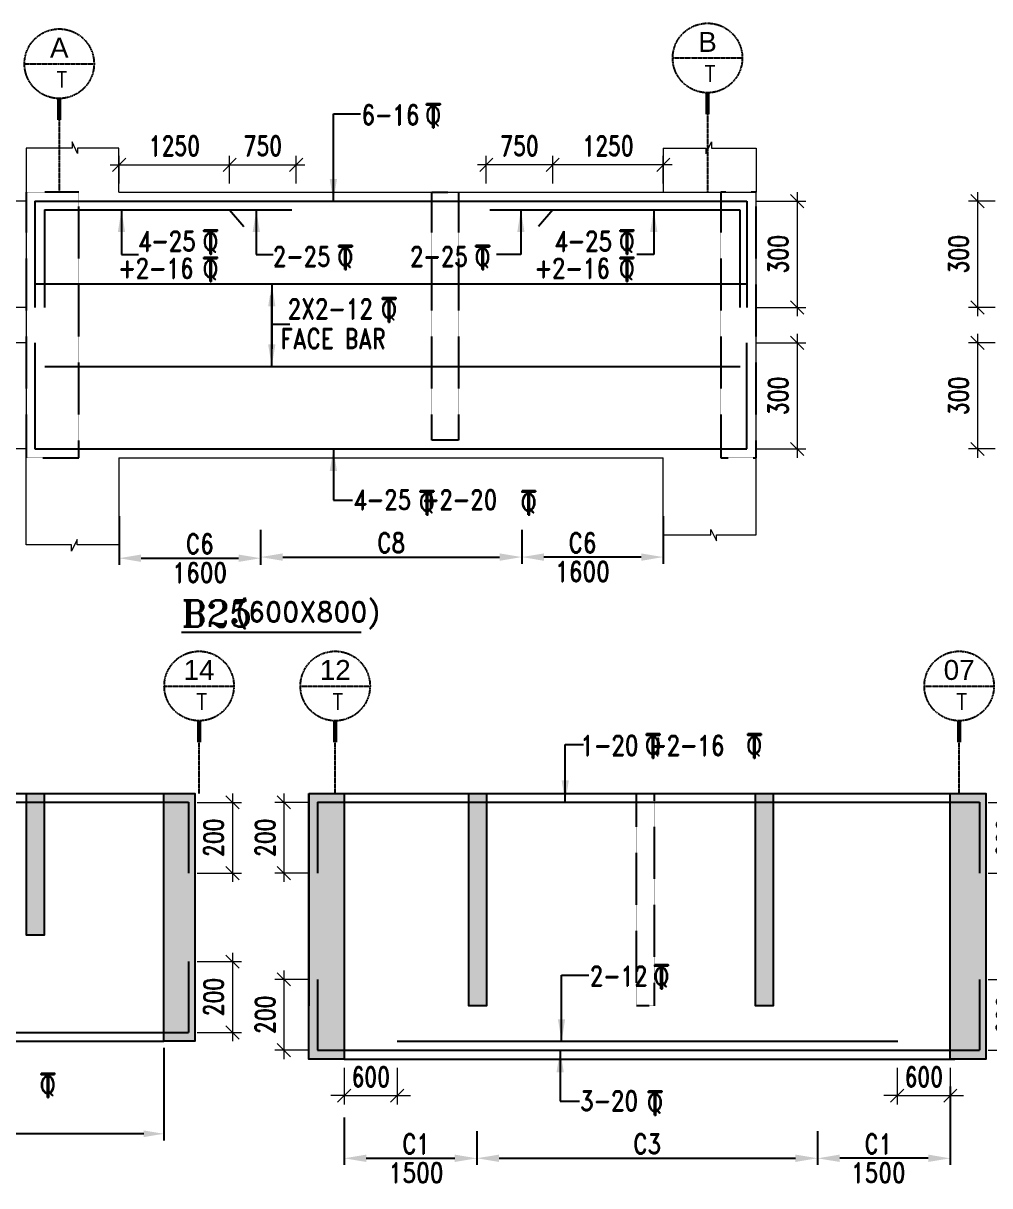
# Model space of a CAD drawing. Header units: millimetres. Extents: x 2061841 to 105821645, y -77612 to 48520811.
# Drawn here: x 2765114 to 2776035, y 15171 to 28305 of the extents above; entities that cross this region are included whole.
import ezdxf
from ezdxf.enums import TextEntityAlignment as Align

# ---------------------------------------------------------------- set-up
doc = ezdxf.new("R2010")
doc.units = ezdxf.units.MM
doc.header["$LTSCALE"] = 10
doc.header["$MEASUREMENT"] = 0
for name, pattern in [('$0$HIDDEN', [0.375, 0.25, -0.125]), ('BASEMENT COLUMN SETTING OUT-PART 2_R4$0$CENTER', [2, 1.25, -0.25, 0.25, -0.25]), ('CENTER', [2, 1.25, -0.25, 0.25, -0.25])]:
    doc.linetypes.add(name, pattern=pattern)
for name, color, linetype in [('A-Grid-Tower', 8, 'CENTER'), ('BASEMENT COLUMN SETTING OUT-PART 2_R4$0$A-GRID-MAIN', 2, 'BASEMENT COLUMN SETTING OUT-PART 2_R4$0$CENTER'), ('BEAM', 4, 'Continuous'), ('BEAM HATCH', 252, 'Continuous'), ('BEAM STIRRUPS', 3, 'Continuous'), ('LEADER', 3, 'Continuous'), ('REIN', 1, 'Continuous'), ('SHEET', 7, 'Continuous'), ('VIN_BEAM', 4, 'Continuous')]:
    doc.layers.add(name, color=color, linetype=linetype)
doc.layers.add('TEXT', color=2, linetype='Continuous', lineweight=25)
doc.layers.add('VIN_SLAB DIMENSION', color=3, linetype='Continuous', lineweight=13)
doc.styles.add('200', font='romand.shx', dxfattribs={"width": 0.8, "height": 225})
doc.styles.add('BASEMENT COLUMN SETTING OUT-PART 2_R4$0$MAS-TXTL', font='arial.ttf', dxfattribs={"height": 200})
doc.styles.add('BASEMENT COLUMN SETTING OUT-PART 2_R4$0$MAS-TXTS', font='romans.shx', dxfattribs={"width": 0.8, "height": 180})
doc.styles.add('PK', font='romand.shx', dxfattribs={"width": 0.7, "height": 225})
doc.styles.add('PRP 100', font='romand.shx', dxfattribs={"width": 0.75})
doc.styles.add('RD', font='romand.shx', dxfattribs={"width": 0.9, "height": 225})
doc.styles.add('ROMAND', font='romand', dxfattribs={"height": 200})
doc.styles.add('RT', font='romant.shx', dxfattribs={"height": 250})
doc.dimstyles.new('dim', dxfattribs={"dimtxt": 225, "dimasz": 150, "dimexe": 100, "dimexo": 100, "dimgap": 100, "dimtad": 1, "dimdec": 0, "dimlfac": -1, "dimrnd": 5, "dimdsep": 46, "dimtxsty": 'PRP 100', "dimblk": 'OBLIQUE', "dimcen": 1.5, "dimdle": 100, "dimclrd": 3, "dimclre": 3, "dimclrt": 2, "dimadec": 0, "dimazin": 0, "dimtfac": 1, "dimtdec": 0, "dimtix": 1, "dimtmove": 0, "dimatfit": 3, "dimldrblk": 'OBLIQUE', "dimfxl": 200, "dimlwd": -1, "dimlwe": -1, "dimarcsym": 0})
doc.dimstyles.new('GR', dxfattribs={"dimtxt": 225, "dimasz": 100, "dimexe": 50, "dimexo": 50, "dimgap": 40, "dimtad": 1, "dimdec": 0, "dimzin": 0, "dimdsep": 46, "dimtxsty": 'RD', "dimblk1": 'OBLIQUE', "dimblk2": 'OBLIQUE', "dimsah": 1, "dimcen": 0, "dimdle": 100, "dimclrd": 3, "dimclre": 3, "dimclrt": 2, "dimadec": 0, "dimazin": 0, "dimtfac": 1, "dimtdec": 0, "dimtix": 1, "dimtmove": 0, "dimatfit": 3, "dimfxl": 1, "dimtolj": 1, "dimtzin": 0, "dimarcsym": 0})
doc.dimstyles.new('GR2', dxfattribs={"dimtxt": 225, "dimasz": 100, "dimexe": 75, "dimexo": 75, "dimgap": 50, "dimtad": 1, "dimdec": 0, "dimdsep": 46, "dimtxsty": '200', "dimblk1": 'OBLIQUE', "dimblk2": 'OBLIQUE', "dimsah": 1, "dimcen": 50, "dimdle": 75, "dimclrd": 3, "dimclre": 3, "dimclrt": 2, "dimadec": 0, "dimazin": 0, "dimtfac": 1, "dimtdec": 0, "dimtix": 1, "dimtmove": 0, "dimatfit": 3, "dimldrblk": 'OBLIQUE', "dimfxl": 1, "dimtolj": 1, "dimtzin": 0, "dimarcsym": 0})

# ---------------------------------------------------------------- blocks, each defined once
blk = doc.blocks.new('_Oblique')
at = {"color": 0, "linetype": 'ByBlock', "lineweight": -2}
blk.add_line((-0.5, -0.5), (0.5, 0.5), dxfattribs=at)
blk = doc.blocks.new('*D1944')
at = {"layer": 'Defpoints', "color": 0, "transparency": 16777216}
for p in [(2767446, 26707), (2766196, 26395, 0), (2767446, 26395, 0)]:
    blk.add_point(p, dxfattribs=at)
at = {"layer": 'VIN_SLAB DIMENSION', "color": 3, "transparency": 16777216}
for p, q in [((2766196, 26495), (2766196, 26807)), ((2767446, 26495), (2767446, 26807)), ((2766096, 26707), (2767546, 26707))]:
    blk.add_line(p, q, dxfattribs=at)
at = {"layer": 'VIN_SLAB DIMENSION', "color": 3, "transparency": 16777216, "xscale": 150, "yscale": 150, "zscale": 150, "rotation": 180}
blk.add_blockref('_Oblique', (2766196, 26707), dxfattribs=at)
at = {"layer": 'VIN_SLAB DIMENSION', "color": 3, "transparency": 16777216, "xscale": 150, "yscale": 150, "zscale": 150}
blk.add_blockref('_Oblique', (2767446, 26707), dxfattribs=at)
at = {"layer": 'VIN_SLAB DIMENSION', "color": 2, "transparency": 16777216, "insert": (2766821, 26920), "char_height": 225, "attachment_point": 5, "style": 'PRP 100'}
blk.add_mtext('1250', dxfattribs=at)
blk = doc.blocks.new('OBLIQUE')
blk = doc.blocks.new('A$C33BE299A')
at = {"layer": 'SHEET', "color": 4, "style": 'ROMAND'}
for s, height, p in [('T', 170, (-16.2, 0)), ('Q', 125, (-14.4, 26.9))]:
    blk.add_text(s, height=height, dxfattribs=at).set_placement(p)
blk = doc.blocks.new('*D1953')
at = {"layer": 'BEAM STIRRUPS', "color": 3, "lineweight": -2, "ltscale": 0.25, "transparency": 16777216}
for p, q in [((2766701, 16728), (2766701, 15683)), ((2761001, 16555), (2761001, 15683)), ((2766476, 15758), (2761226, 15758))]:
    blk.add_line(p, q, dxfattribs=at)
at = {"layer": 'BEAM STIRRUPS', "color": 3, "linetype": 'Continuous', "ltscale": 0.25, "transparency": 16777216}
for points in [[(2761226, 15796), (2761226, 15721), (2761001, 15758)], [(2766476, 15796), (2766476, 15721), (2766701, 15758)]]:
    blk.add_solid(points, dxfattribs=at)
at = {"layer": 'Defpoints', "color": 0, "linetype": 'Continuous', "ltscale": 0.25, "transparency": 16777216}
for p in [(2766701, 16803, 46), (2761001, 16630, 2), (2761001, 15758)]:
    blk.add_point(p, dxfattribs=at)
at = {"layer": 'BEAM STIRRUPS', "color": 2, "linetype": 'Continuous', "ltscale": 0.25, "transparency": 16777216, "insert": (2763851, 15921), "char_height": 225, "attachment_point": 5, "rotation": 360, "style": '200'}
blk.add_mtext('\\A1;B4', dxfattribs=at)
blk = doc.blocks.new('*D1861')
at = {"layer": 'Defpoints', "color": 0, "transparency": 16777216}
for p in [(2768740, 16603, 0), (2769340, 16603, 0), (2769340, 16189)]:
    blk.add_point(p, dxfattribs=at)
at = {"layer": 'VIN_SLAB DIMENSION', "color": 3, "transparency": 16777216}
for p, q in [((2768740, 16503), (2768740, 16089)), ((2769340, 16503), (2769340, 16089)), ((2768740, 16189), (2768590, 16189)), ((2768740, 16189), (2769340, 16189)), ((2769340, 16189), (2769490, 16189))]:
    blk.add_line(p, q, dxfattribs=at)
at = {"layer": 'VIN_SLAB DIMENSION', "color": 3, "transparency": 16777216, "xscale": 150, "yscale": 150, "zscale": 150}
blk.add_blockref('_Oblique', (2768740, 16189), dxfattribs=at)
at = {"layer": 'VIN_SLAB DIMENSION', "color": 3, "transparency": 16777216, "xscale": 150, "yscale": 150, "zscale": 150, "rotation": 180}
blk.add_blockref('_Oblique', (2769340, 16189), dxfattribs=at)
at = {"layer": 'VIN_SLAB DIMENSION', "color": 2, "transparency": 16777216, "insert": (2769040, 16401), "char_height": 225, "attachment_point": 5, "style": 'PRP 100'}
blk.add_mtext('600', dxfattribs=at)
blk = doc.blocks.new('*D1862')
at = {"layer": 'Defpoints', "color": 0, "transparency": 16777216}
for p in [(2774989, 16603, 0), (2775589, 16603, 0), (2775589, 16189)]:
    blk.add_point(p, dxfattribs=at)
at = {"layer": 'VIN_SLAB DIMENSION', "color": 3, "transparency": 16777216}
for p, q in [((2774989, 16503), (2774989, 16089)), ((2775589, 16503), (2775589, 16089)), ((2774989, 16189), (2774839, 16189)), ((2774989, 16189), (2775589, 16189)), ((2775589, 16189), (2775739, 16189))]:
    blk.add_line(p, q, dxfattribs=at)
at = {"layer": 'VIN_SLAB DIMENSION', "color": 3, "transparency": 16777216, "xscale": 150, "yscale": 150, "zscale": 150}
blk.add_blockref('_Oblique', (2774989, 16189), dxfattribs=at)
at = {"layer": 'VIN_SLAB DIMENSION', "color": 3, "transparency": 16777216, "xscale": 150, "yscale": 150, "zscale": 150, "rotation": 180}
blk.add_blockref('_Oblique', (2775589, 16189), dxfattribs=at)
at = {"layer": 'VIN_SLAB DIMENSION', "color": 2, "transparency": 16777216, "insert": (2775289, 16401), "char_height": 225, "attachment_point": 5, "style": 'PRP 100'}
blk.add_mtext('600', dxfattribs=at)
blk = doc.blocks.new('*D1900')
at = {"layer": 'Defpoints', "color": 0, "transparency": 16777216}
for p in [(2768196, 26707), (2767446, 26395), (2768196, 26395)]:
    blk.add_point(p, dxfattribs=at)
at = {"layer": 'VIN_SLAB DIMENSION', "color": 3, "transparency": 16777216}
for p, q in [((2767446, 26495), (2767446, 26807)), ((2768196, 26495), (2768196, 26807)), ((2767346, 26707), (2768296, 26707))]:
    blk.add_line(p, q, dxfattribs=at)
at = {"layer": 'VIN_SLAB DIMENSION', "color": 3, "transparency": 16777216, "xscale": 150, "yscale": 150, "zscale": 150, "rotation": 180}
blk.add_blockref('_Oblique', (2767446, 26707), dxfattribs=at)
at = {"layer": 'VIN_SLAB DIMENSION', "color": 3, "transparency": 16777216, "xscale": 150, "yscale": 150, "zscale": 150}
blk.add_blockref('_Oblique', (2768196, 26707), dxfattribs=at)
at = {"layer": 'VIN_SLAB DIMENSION', "color": 2, "transparency": 16777216, "insert": (2767821, 26920), "char_height": 225, "attachment_point": 5, "style": 'PRP 100'}
blk.add_mtext('750', dxfattribs=at)
blk = doc.blocks.new('*D1901')
at = {"layer": 'Defpoints', "color": 0, "transparency": 16777216}
for p in [(2771096, 26707), (2771096, 26395, 0), (2772346, 26395, 0)]:
    blk.add_point(p, dxfattribs=at)
at = {"layer": 'VIN_SLAB DIMENSION', "color": 3, "transparency": 16777216}
for p, q in [((2771096, 26495), (2771096, 26807)), ((2772346, 26495), (2772346, 26807)), ((2772446, 26707), (2770996, 26707))]:
    blk.add_line(p, q, dxfattribs=at)
at = {"layer": 'VIN_SLAB DIMENSION', "color": 3, "transparency": 16777216, "xscale": 150, "yscale": 150, "zscale": 150, "rotation": 180}
blk.add_blockref('_Oblique', (2771096, 26707), dxfattribs=at)
at = {"layer": 'VIN_SLAB DIMENSION', "color": 3, "transparency": 16777216, "xscale": 150, "yscale": 150, "zscale": 150}
blk.add_blockref('_Oblique', (2772346, 26707), dxfattribs=at)
at = {"layer": 'VIN_SLAB DIMENSION', "color": 2, "transparency": 16777216, "insert": (2771721, 26920), "char_height": 225, "attachment_point": 5, "style": 'PRP 100'}
blk.add_mtext('1250', dxfattribs=at)
blk = doc.blocks.new('*D1902')
at = {"layer": 'Defpoints', "color": 0, "transparency": 16777216}
for p in [(2770346, 26707), (2770346, 26395), (2771096, 26395)]:
    blk.add_point(p, dxfattribs=at)
at = {"layer": 'VIN_SLAB DIMENSION', "color": 3, "transparency": 16777216}
for p, q in [((2770346, 26495), (2770346, 26807)), ((2771096, 26495), (2771096, 26807)), ((2771196, 26707), (2770246, 26707))]:
    blk.add_line(p, q, dxfattribs=at)
at = {"layer": 'VIN_SLAB DIMENSION', "color": 3, "transparency": 16777216, "xscale": 150, "yscale": 150, "zscale": 150, "rotation": 180}
blk.add_blockref('_Oblique', (2770346, 26707), dxfattribs=at)
at = {"layer": 'VIN_SLAB DIMENSION', "color": 3, "transparency": 16777216, "xscale": 150, "yscale": 150, "zscale": 150}
blk.add_blockref('_Oblique', (2771096, 26707), dxfattribs=at)
at = {"layer": 'VIN_SLAB DIMENSION', "color": 2, "transparency": 16777216, "insert": (2770721, 26920), "char_height": 225, "attachment_point": 5, "style": 'PRP 100'}
blk.add_mtext('750', dxfattribs=at)
blk = doc.blocks.new('*D1903')
at = {"layer": 'BEAM', "color": 3, "lineweight": -2, "transparency": 16777216}
for p, q in [((2766196, 22735), (2766196, 22186)), ((2767796, 22580), (2767796, 22186)), ((2766446, 22261), (2767546, 22261))]:
    blk.add_line(p, q, dxfattribs=at)
at = {"layer": 'BEAM', "color": 3, "transparency": 16777216}
for points in [[(2766446, 22303), (2766446, 22219), (2766196, 22261)], [(2767546, 22303), (2767546, 22219), (2767796, 22261)]]:
    blk.add_solid(points, dxfattribs=at)
at = {"layer": 'Defpoints', "color": 0, "transparency": 16777216}
for p in [(2766196, 22810, 0), (2767796, 22655, 0), (2767796, 22261)]:
    blk.add_point(p, dxfattribs=at)
at = {"layer": 'BEAM', "color": 2, "transparency": 16777216, "char_height": 225, "attachment_point": 5, "style": '200'}
for s, insert in [('\\A1;C6', (2767108, 22423)), ('\\A1;1600', (2767108, 22098))]:
    blk.add_mtext(s, dxfattribs=dict(at, insert=insert))
blk = doc.blocks.new('*D1904')
at = {"layer": 'BEAM', "color": 3, "lineweight": -2, "transparency": 16777216}
for p, q in [((2772346, 22735), (2772346, 22199)), ((2770746, 22580), (2770746, 22199)), ((2772096, 22274), (2770996, 22274))]:
    blk.add_line(p, q, dxfattribs=at)
at = {"layer": 'BEAM', "color": 3, "transparency": 16777216}
for points in [[(2770996, 22315), (2770996, 22232), (2770746, 22274)], [(2772096, 22315), (2772096, 22232), (2772346, 22274)]]:
    blk.add_solid(points, dxfattribs=at)
at = {"layer": 'Defpoints', "color": 0, "transparency": 16777216}
for p in [(2772346, 22810, 0), (2770746, 22655, 0), (2770746, 22274)]:
    blk.add_point(p, dxfattribs=at)
at = {"layer": 'BEAM', "color": 2, "transparency": 16777216, "char_height": 225, "attachment_point": 5, "style": '200'}
for s, insert in [('\\A1;C6', (2771433, 22436)), ('\\A1;1600', (2771433, 22111))]:
    blk.add_mtext(s, dxfattribs=dict(at, insert=insert))
blk = doc.blocks.new('*D1905')
at = {"layer": 'BEAM', "color": 3, "lineweight": -2, "transparency": 16777216}
for p, q in [((2767796, 22505), (2767796, 22199)), ((2770746, 22580), (2770746, 22199)), ((2768046, 22274), (2770496, 22274))]:
    blk.add_line(p, q, dxfattribs=at)
at = {"layer": 'BEAM', "color": 3, "transparency": 16777216}
for points in [[(2768046, 22316), (2768046, 22232), (2767796, 22274)], [(2770496, 22316), (2770496, 22232), (2770746, 22274)]]:
    blk.add_solid(points, dxfattribs=at)
at = {"layer": 'Defpoints', "color": 0, "transparency": 16777216}
for p in [(2770746, 22655, 14), (2767796, 22580), (2770746, 22274)]:
    blk.add_point(p, dxfattribs=at)
at = {"layer": 'BEAM', "color": 2, "transparency": 16777216, "insert": (2769271, 22436), "char_height": 225, "attachment_point": 5, "style": '200'}
blk.add_mtext('\\A1;C8', dxfattribs=at)
blk = doc.blocks.new('*D1792')
at = {"layer": 'BEAM', "color": 3, "lineweight": -2, "transparency": 16777216}
for p, q in [((2768740, 15943), (2768740, 15406)), ((2770240, 15788), (2770240, 15406)), ((2768990, 15481), (2769990, 15481))]:
    blk.add_line(p, q, dxfattribs=at)
at = {"layer": 'BEAM', "color": 3, "transparency": 16777216}
for points in [[(2768990, 15523), (2768990, 15440), (2768740, 15481)], [(2769990, 15523), (2769990, 15440), (2770240, 15481)]]:
    blk.add_solid(points, dxfattribs=at)
at = {"layer": 'Defpoints', "color": 0, "transparency": 16777216}
for p in [(2768740, 16018, 0), (2770240, 15863, 0), (2770240, 15481)]:
    blk.add_point(p, dxfattribs=at)
at = {"layer": 'BEAM', "color": 2, "transparency": 16777216, "char_height": 225, "attachment_point": 5, "style": '200'}
for s, insert in [('\\A1;C1', (2769553, 15644)), ('\\A1;1500', (2769553, 15319))]:
    blk.add_mtext(s, dxfattribs=dict(at, insert=insert))
blk = doc.blocks.new('*D1793')
at = {"layer": 'BEAM', "color": 3, "lineweight": -2, "transparency": 16777216}
for p, q in [((2775589, 16292), (2775589, 15406)), ((2774089, 15788), (2774089, 15406)), ((2775339, 15481), (2774339, 15481))]:
    blk.add_line(p, q, dxfattribs=at)
at = {"layer": 'BEAM', "color": 3, "transparency": 16777216}
for points in [[(2774339, 15523), (2774339, 15440), (2774089, 15481)], [(2775339, 15523), (2775339, 15440), (2775589, 15481)]]:
    blk.add_solid(points, dxfattribs=at)
at = {"layer": 'Defpoints', "color": 0, "transparency": 16777216}
for p in [(2775589, 16367, 0), (2774089, 15863, 0), (2774089, 15481)]:
    blk.add_point(p, dxfattribs=at)
at = {"layer": 'BEAM', "color": 2, "transparency": 16777216, "char_height": 225, "attachment_point": 5, "style": '200'}
for s, insert in [('\\A1;C1', (2774776, 15644)), ('\\A1;1500', (2774776, 15319))]:
    blk.add_mtext(s, dxfattribs=dict(at, insert=insert))
blk = doc.blocks.new('*D1794')
at = {"layer": 'BEAM', "color": 3, "lineweight": -2, "transparency": 16777216}
for p, q in [((2774089, 15788), (2774089, 15407)), ((2770240, 15713), (2770240, 15407)), ((2770490, 15482), (2773839, 15482))]:
    blk.add_line(p, q, dxfattribs=at)
at = {"layer": 'BEAM', "color": 3, "transparency": 16777216}
for points in [[(2770490, 15523), (2770490, 15440), (2770240, 15482)], [(2773839, 15523), (2773839, 15440), (2774089, 15482)]]:
    blk.add_solid(points, dxfattribs=at)
at = {"layer": 'Defpoints', "color": 0, "transparency": 16777216}
for p in [(2770240, 15788), (2774089, 15863, 14), (2774089, 15482)]:
    blk.add_point(p, dxfattribs=at)
at = {"layer": 'BEAM', "color": 2, "transparency": 16777216, "insert": (2772164, 15644), "char_height": 225, "attachment_point": 5, "style": '200'}
blk.add_mtext('\\A1;C3', dxfattribs=at)
blk = doc.blocks.new('BASEMENT COLUMN SETTING OUT-PART 2_R4$0$GRID TARGET1')
blk.add_wipeout([(393, -655), (392, -641), (392, -628), (390, -614), (389, -600), (387, -587), (384, -573), (381, -560), (377, -547), (373, -534), (369, -521), (364, -508), (359, -495), (353, -483), (347, -471), (340, -459), (333, -447), (325, -435), (318, -424), (309, -413), (301, -403), (292, -392), (282, -382), (273, -373), (263, -363), (252, -354), (242, -346), (231, -337), (220, -330), (208, -322), (196, -315), (184, -308), (172, -302), (160, -296), (147, -291), (134, -286), (121, -282), (108, -278), (95, -274), (82, -271), (68, -268), (55, -266), (41, -265), (27, -263), (14, -263), (0, -262), (-14, -263), (-27, -263), (-41, -265), (-55, -266), (-68, -268), (-82, -271), (-95, -274), (-108, -278), (-121, -282), (-134, -286), (-147, -291), (-160, -296), (-172, -302), (-184, -308), (-196, -315), (-208, -322), (-220, -330), (-231, -337), (-242, -346), (-252, -354), (-263, -363), (-273, -373), (-282, -382), (-292, -392), (-301, -403), (-309, -413), (-318, -424), (-325, -435), (-333, -447), (-340, -459), (-347, -471), (-353, -483), (-359, -495), (-364, -508), (-369, -521), (-373, -534), (-377, -547), (-381, -560), (-384, -573), (-387, -587), (-389, -600), (-390, -614), (-392, -628), (-392, -641), (-393, -655), (-392, -669), (-392, -682), (-390, -696), (-389, -710), (-387, -723), (-384, -737), (-381, -750), (-377, -763), (-373, -776), (-369, -789), (-364, -802), (-359, -815), (-353, -827), (-347, -839), (-340, -851), (-333, -863), (-325, -875), (-318, -886), (-309, -897), (-301, -907), (-292, -918), (-282, -928), (-273, -937), (-263, -947), (-252, -956), (-242, -964), (-231, -973), (-220, -981), (-208, -988), (-196, -995), (-184, -1002), (-172, -1008), (-160, -1014), (-147, -1019), (-134, -1024), (-121, -1028), (-108, -1032), (-95, -1036), (-82, -1039), (-68, -1042), (-55, -1044), (-41, -1046), (-27, -1047), (-14, -1047), (0, -1048), (14, -1047), (27, -1047), (41, -1046), (55, -1044), (68, -1042), (82, -1039), (95, -1036), (108, -1032), (121, -1028), (134, -1024), (147, -1019), (160, -1014), (172, -1008), (184, -1002), (196, -995), (208, -988), (220, -981), (231, -973), (242, -964), (252, -956), (263, -947), (273, -937), (282, -928), (292, -918), (301, -907), (309, -897), (318, -886), (325, -875), (333, -863), (340, -851), (347, -839), (353, -827), (359, -815), (364, -802), (369, -789), (373, -776), (377, -763), (381, -750), (384, -737), (387, -723), (389, -710), (390, -696), (392, -682), (392, -669)])
blk.add_line((-393, -655), (393, -655))
at = {"const_width": 48.8}
blk.add_lwpolyline([(0, -1048), (0, -1292)], dxfattribs=at)
blk.add_circle((0, -655), 393)
for tag, height, style, p in [('AS', 225, 'BASEMENT COLUMN SETTING OUT-PART 2_R4$0$MAS-TXTL', (0, -586)), ('REF', 180, 'BASEMENT COLUMN SETTING OUT-PART 2_R4$0$MAS-TXTS', (29, -925))]:
    blk.add_attdef(tag, text='', height=height, dxfattribs=dict(style=style)).set_placement(p, align=Align.CENTER)
blk = doc.blocks.new('*D1196')
at = {"layer": 'Defpoints', "color": 0, "transparency": 16777216}
for p in [(2765245, 26295), (2764943, 25095), (2765245, 25095)]:
    blk.add_point(p, dxfattribs=at)
at = {"layer": 'VIN_SLAB DIMENSION', "color": 3, "transparency": 16777216}
for p, q in [((2765145, 26295), (2764843, 26295)), ((2764943, 26395), (2764943, 24995)), ((2765145, 25095), (2764843, 25095))]:
    blk.add_line(p, q, dxfattribs=at)
at = {"layer": 'VIN_SLAB DIMENSION', "color": 3, "transparency": 16777216, "xscale": 150, "yscale": 150, "zscale": 150}
for p, rotation in [((2764943, 26295), 90), ((2764943, 25095), 270)]:
    blk.add_blockref('_Oblique', p, dxfattribs=dict(at, rotation=rotation))
at = {"layer": 'VIN_SLAB DIMENSION', "color": 2, "transparency": 16777216, "insert": (2764731, 25695), "char_height": 225, "attachment_point": 5, "rotation": 90, "style": 'PRP 100'}
blk.add_mtext('300', dxfattribs=at)
blk = doc.blocks.new('*D1197')
at = {"layer": 'Defpoints', "color": 0, "transparency": 16777216}
for p in [(2765245, 24695), (2764943, 23495), (2765245, 23495)]:
    blk.add_point(p, dxfattribs=at)
at = {"layer": 'VIN_SLAB DIMENSION', "color": 3, "transparency": 16777216}
for p, q in [((2765145, 24695), (2764843, 24695)), ((2764943, 24795), (2764943, 23395)), ((2765145, 23495), (2764843, 23495))]:
    blk.add_line(p, q, dxfattribs=at)
at = {"layer": 'VIN_SLAB DIMENSION', "color": 3, "transparency": 16777216, "xscale": 150, "yscale": 150, "zscale": 150}
for p, rotation in [((2764943, 24695), 90), ((2764943, 23495), 270)]:
    blk.add_blockref('_Oblique', p, dxfattribs=dict(at, rotation=rotation))
at = {"layer": 'VIN_SLAB DIMENSION', "color": 2, "transparency": 16777216, "insert": (2764731, 24095), "char_height": 225, "attachment_point": 5, "rotation": 90, "style": 'PRP 100'}
blk.add_mtext('300', dxfattribs=at)
blk = doc.blocks.new('*D1198')
at = {"layer": 'Defpoints', "color": 0, "transparency": 16777216}
for p in [(2773291, 26295), (2773291, 25095), (2773857, 25095)]:
    blk.add_point(p, dxfattribs=at)
at = {"layer": 'VIN_SLAB DIMENSION', "color": 3, "transparency": 16777216}
for p, q in [((2773391, 26295), (2773957, 26295)), ((2773857, 26395), (2773857, 24995)), ((2773391, 25095), (2773957, 25095))]:
    blk.add_line(p, q, dxfattribs=at)
at = {"layer": 'VIN_SLAB DIMENSION', "color": 3, "transparency": 16777216, "xscale": 150, "yscale": 150, "zscale": 150}
for p, rotation in [((2773857, 26295), 90), ((2773857, 25095), 270)]:
    blk.add_blockref('_Oblique', p, dxfattribs=dict(at, rotation=rotation))
at = {"layer": 'VIN_SLAB DIMENSION', "color": 2, "transparency": 16777216, "insert": (2773644, 25695), "char_height": 225, "attachment_point": 5, "rotation": 90, "style": 'PRP 100'}
blk.add_mtext('300', dxfattribs=at)
blk = doc.blocks.new('*D1199')
at = {"layer": 'Defpoints', "color": 0, "transparency": 16777216}
for p in [(2773291, 24695), (2773291, 23495), (2773857, 23495)]:
    blk.add_point(p, dxfattribs=at)
at = {"layer": 'VIN_SLAB DIMENSION', "color": 3, "transparency": 16777216}
for p, q in [((2773391, 24695), (2773957, 24695)), ((2773857, 24795), (2773857, 23395)), ((2773391, 23495), (2773957, 23495))]:
    blk.add_line(p, q, dxfattribs=at)
at = {"layer": 'VIN_SLAB DIMENSION', "color": 3, "transparency": 16777216, "xscale": 150, "yscale": 150, "zscale": 150}
for p, rotation in [((2773857, 24695), 90), ((2773857, 23495), 270)]:
    blk.add_blockref('_Oblique', p, dxfattribs=dict(at, rotation=rotation))
at = {"layer": 'VIN_SLAB DIMENSION', "color": 2, "transparency": 16777216, "insert": (2773644, 24095), "char_height": 225, "attachment_point": 5, "rotation": 90, "style": 'PRP 100'}
blk.add_mtext('300', dxfattribs=at)
blk = doc.blocks.new('*D1200')
at = {"layer": 'Defpoints', "color": 0, "transparency": 16777216}
for p in [(2776197, 26295), (2775896, 25095), (2776197, 25095)]:
    blk.add_point(p, dxfattribs=at)
at = {"layer": 'VIN_SLAB DIMENSION', "color": 3, "transparency": 16777216}
for p, q in [((2776097, 26295), (2775796, 26295)), ((2775896, 26395), (2775896, 24995)), ((2776097, 25095), (2775796, 25095))]:
    blk.add_line(p, q, dxfattribs=at)
at = {"layer": 'VIN_SLAB DIMENSION', "color": 3, "transparency": 16777216, "xscale": 150, "yscale": 150, "zscale": 150}
for p, rotation in [((2775896, 26295), 90), ((2775896, 25095), 270)]:
    blk.add_blockref('_Oblique', p, dxfattribs=dict(at, rotation=rotation))
at = {"layer": 'VIN_SLAB DIMENSION', "color": 2, "transparency": 16777216, "insert": (2775683, 25695), "char_height": 225, "attachment_point": 5, "rotation": 90, "style": 'PRP 100'}
blk.add_mtext('300', dxfattribs=at)
blk = doc.blocks.new('*D1256')
at = {"layer": 'Defpoints', "color": 0, "transparency": 16777216}
for p in [(2776197, 24695), (2775896, 23495), (2776197, 23495)]:
    blk.add_point(p, dxfattribs=at)
at = {"layer": 'VIN_SLAB DIMENSION', "color": 3, "transparency": 16777216}
for p, q in [((2776097, 24695), (2775796, 24695)), ((2775896, 24795), (2775896, 23395)), ((2776097, 23495), (2775796, 23495))]:
    blk.add_line(p, q, dxfattribs=at)
at = {"layer": 'VIN_SLAB DIMENSION', "color": 3, "transparency": 16777216, "xscale": 150, "yscale": 150, "zscale": 150}
for p, rotation in [((2775896, 24695), 90), ((2775896, 23495), 270)]:
    blk.add_blockref('_Oblique', p, dxfattribs=dict(at, rotation=rotation))
at = {"layer": 'VIN_SLAB DIMENSION', "color": 2, "transparency": 16777216, "insert": (2775683, 24095), "char_height": 225, "attachment_point": 5, "rotation": 90, "style": 'PRP 100'}
blk.add_mtext('300', dxfattribs=at)
blk = doc.blocks.new('*D1273')
at = {"layer": 'Defpoints', "color": 0, "transparency": 16777216}
for p in [(2766980, 19503, 52), (2766980, 18703, 51), (2767478, 18703)]:
    blk.add_point(p, dxfattribs=at)
at = {"layer": 'VIN_SLAB DIMENSION', "color": 3, "transparency": 16777216}
for p, q in [((2767478, 19603), (2767478, 18603)), ((2767080, 19503), (2767578, 19503)), ((2767080, 18703), (2767578, 18703))]:
    blk.add_line(p, q, dxfattribs=at)
at = {"layer": 'VIN_SLAB DIMENSION', "color": 3, "transparency": 16777216, "xscale": 150, "yscale": 150, "zscale": 150}
for p, rotation in [((2767478, 19503), 90), ((2767478, 18703), 270)]:
    blk.add_blockref('_Oblique', p, dxfattribs=dict(at, rotation=rotation))
at = {"layer": 'VIN_SLAB DIMENSION', "color": 2, "transparency": 16777216, "insert": (2767265, 19103), "char_height": 225, "attachment_point": 5, "rotation": 90, "style": 'PRP 100'}
blk.add_mtext('200', dxfattribs=at)
blk = doc.blocks.new('*D1274')
at = {"layer": 'Defpoints', "color": 0, "transparency": 16777216}
for p in [(2766980, 17703, 52), (2766980, 16903, 51), (2767478, 16903)]:
    blk.add_point(p, dxfattribs=at)
at = {"layer": 'VIN_SLAB DIMENSION', "color": 3, "transparency": 16777216}
for p, q in [((2767478, 17803), (2767478, 16803)), ((2767080, 17703), (2767578, 17703)), ((2767080, 16903), (2767578, 16903))]:
    blk.add_line(p, q, dxfattribs=at)
at = {"layer": 'VIN_SLAB DIMENSION', "color": 3, "transparency": 16777216, "xscale": 150, "yscale": 150, "zscale": 150}
for p, rotation in [((2767478, 17703), 90), ((2767478, 16903), 270)]:
    blk.add_blockref('_Oblique', p, dxfattribs=dict(at, rotation=rotation))
at = {"layer": 'VIN_SLAB DIMENSION', "color": 2, "transparency": 16777216, "insert": (2767265, 17303), "char_height": 225, "attachment_point": 5, "rotation": 90, "style": 'PRP 100'}
blk.add_mtext('200', dxfattribs=at)
blk = doc.blocks.new('*D1275')
at = {"layer": 'Defpoints', "color": 0, "transparency": 16777216}
for p in [(2768440, 19503, 52), (2768058, 18703), (2768440, 18703, 51)]:
    blk.add_point(p, dxfattribs=at)
at = {"layer": 'VIN_SLAB DIMENSION', "color": 3, "transparency": 16777216}
for p, q in [((2768058, 19603), (2768058, 18603)), ((2768340, 19503), (2767958, 19503)), ((2768340, 18703), (2767958, 18703))]:
    blk.add_line(p, q, dxfattribs=at)
at = {"layer": 'VIN_SLAB DIMENSION', "color": 3, "transparency": 16777216, "xscale": 150, "yscale": 150, "zscale": 150}
for p, rotation in [((2768058, 19503), 90), ((2768058, 18703), 270)]:
    blk.add_blockref('_Oblique', p, dxfattribs=dict(at, rotation=rotation))
at = {"layer": 'VIN_SLAB DIMENSION', "color": 2, "transparency": 16777216, "insert": (2767846, 19103), "char_height": 225, "attachment_point": 5, "rotation": 90, "style": 'PRP 100'}
blk.add_mtext('200', dxfattribs=at)
blk = doc.blocks.new('*D1276')
at = {"layer": 'Defpoints', "color": 0, "transparency": 16777216}
for p in [(2768440, 17503, 52), (2768058, 16703), (2768440, 16703, 51)]:
    blk.add_point(p, dxfattribs=at)
at = {"layer": 'VIN_SLAB DIMENSION', "color": 3, "transparency": 16777216}
for p, q in [((2768058, 17603), (2768058, 16603)), ((2768340, 17503), (2767958, 17503)), ((2768340, 16703), (2767958, 16703))]:
    blk.add_line(p, q, dxfattribs=at)
at = {"layer": 'VIN_SLAB DIMENSION', "color": 3, "transparency": 16777216, "xscale": 150, "yscale": 150, "zscale": 150}
for p, rotation in [((2768058, 17503), 90), ((2768058, 16703), 270)]:
    blk.add_blockref('_Oblique', p, dxfattribs=dict(at, rotation=rotation))
at = {"layer": 'VIN_SLAB DIMENSION', "color": 2, "transparency": 16777216, "insert": (2767846, 17103), "char_height": 225, "attachment_point": 5, "rotation": 90, "style": 'PRP 100'}
blk.add_mtext('200', dxfattribs=at)
blk = doc.blocks.new('*D1277')
at = {"layer": 'Defpoints', "color": 0, "transparency": 16777216}
for p in [(2775918, 19503, 52), (2775918, 18703, 51), (2776436, 18703)]:
    blk.add_point(p, dxfattribs=at)
at = {"layer": 'VIN_SLAB DIMENSION', "color": 3, "transparency": 16777216}
for p, q in [((2776436, 19603), (2776436, 18603)), ((2776018, 19503), (2776536, 19503)), ((2776018, 18703), (2776536, 18703))]:
    blk.add_line(p, q, dxfattribs=at)
at = {"layer": 'VIN_SLAB DIMENSION', "color": 3, "transparency": 16777216, "xscale": 150, "yscale": 150, "zscale": 150}
for p, rotation in [((2776436, 19503), 90), ((2776436, 18703), 270)]:
    blk.add_blockref('_Oblique', p, dxfattribs=dict(at, rotation=rotation))
at = {"layer": 'VIN_SLAB DIMENSION', "color": 2, "transparency": 16777216, "insert": (2776223, 19103), "char_height": 225, "attachment_point": 5, "rotation": 90, "style": 'PRP 100'}
blk.add_mtext('200', dxfattribs=at)
blk = doc.blocks.new('*D1278')
at = {"layer": 'Defpoints', "color": 0, "transparency": 16777216}
for p in [(2775918, 17503, 52), (2775918, 16703, 51), (2776436, 16703)]:
    blk.add_point(p, dxfattribs=at)
at = {"layer": 'VIN_SLAB DIMENSION', "color": 3, "transparency": 16777216}
for p, q in [((2776436, 17603), (2776436, 16603)), ((2776018, 17503), (2776536, 17503)), ((2776018, 16703), (2776536, 16703))]:
    blk.add_line(p, q, dxfattribs=at)
at = {"layer": 'VIN_SLAB DIMENSION', "color": 3, "transparency": 16777216, "xscale": 150, "yscale": 150, "zscale": 150}
for p, rotation in [((2776436, 17503), 90), ((2776436, 16703), 270)]:
    blk.add_blockref('_Oblique', p, dxfattribs=dict(at, rotation=rotation))
at = {"layer": 'VIN_SLAB DIMENSION', "color": 2, "transparency": 16777216, "insert": (2776223, 17103), "char_height": 225, "attachment_point": 5, "rotation": 90, "style": 'PRP 100'}
blk.add_mtext('200', dxfattribs=at)

msp = doc.modelspace()

# ---------------------------------------------------------------- hatches: boundary and pattern name
at = {"layer": 'BEAM HATCH'}
for points in [[(2765150.9, 19603.1), (2765350.9, 19603.1), (2765350.9, 18003.1), (2765150.9, 18003.1)], [(2766700.8, 19603.1), (2767050.8, 19603.1), (2767050.8, 16803.1), (2766700.8, 16803.1)], [(2768340, 19603.1), (2768740, 19603.1), (2768740, 16603.1), (2768340, 16603.1)], [(2770148.8, 19603.1), (2770348.8, 19603.1), (2770348.8, 17203.1), (2770148.8, 17203.1)], [(2773388.8, 19603.1), (2773588.8, 19603.1), (2773588.8, 17203.1), (2773388.8, 17203.1)], [(2775588.8, 19603.1), (2775988.8, 19603.1), (2775988.8, 16603.1), (2775588.8, 16603.1)]]:
    msp.add_hatch(color=252, dxfattribs=at).paths.add_polyline_path(points)

# ---------------------------------------------------------------- linework, layer by layer
at = {"layer": 'A-Grid-Tower', "color": 6}
for p, q in [((2765520.6, 27211.3, 0), (2765520.6, 26395.4, 0)), ((2772845.6, 27275.8, 0), (2772845.6, 26395.4, 0)), ((2767100.8, 19603.1, 103.1), (2767100.8, 20180.4, 103.1)), ((2768638.8, 19603.1, 103.1), (2768638.8, 20180.4, 103.1)), ((2775688.8, 19603.1, 103.1), (2775688.8, 20180.4, 103.1))]:
    msp.add_line(p, q, dxfattribs=at)
at = {"layer": 'BEAM', "lineweight": 13}
for p, q in [((2765665.1, 26966, -51.6), (2765665.1, 26895.4, -51.6)), ((2765728.2, 26834.4, -51.6), (2765665.1, 26966, -51.6)), ((2772826.8, 26834.4, -51.6), (2772889.9, 26966, -51.6)), ((2772889.9, 26966, -51.6), (2772889.9, 26895.4, -51.6)), ((2765145.6, 26895.4, -51.6), (2765145.6, 26395.4, -51.6)), ((2765665.1, 26895.4, -51.6), (2765145.6, 26895.4, 0)), ((2765728.2, 26895.4, -51.6), (2765728.2, 26834.4, -51.6)), ((2766195.6, 26895.4, 0), (2765728.2, 26895.4, -51.6)), ((2766195.6, 26395.4, 0), (2766195.6, 26895.4, 0)), ((2772345.6, 26895.4, 0), (2772345.6, 26395.4, 0)), ((2772345.6, 26895.4, 0), (2772826.8, 26895.4, -51.6)), ((2772826.8, 26895.4, -51.6), (2772826.8, 26834.4, -51.6)), ((2772889.9, 26895.4, -51.6), (2773395.6, 26895.4, 51.6)), ((2773395.6, 26895.4, 0), (2773395.6, 26395.4, 0)), ((2765145.6, 26395.4, 0), (2765145.6, 23395.4, 0)), ((2766195.6, 26395.4, 0), (2773395.6, 26395.4, 0)), ((2773395.6, 22526.4, 0), (2773395.6, 26395.4, 0)), ((2765145.6, 22412.5, -51.6), (2765145.6, 23395.4, -51.6)), ((2766195.6, 23395.4, 0), (2772345.6, 23395.4, 0)), ((2766195.6, 23395.4, 0), (2766195.6, 22412.5, 0)), ((2772345.6, 22526.4, 0), (2772345.6, 23395.4, 0)), ((2765722.7, 22473.4, -51.6), (2765659.6, 22341.8, -51.6)), ((2765722.7, 22412.5, -51.6), (2765722.7, 22473.4, -51.6)), ((2772345.6, 22526.4, 0), (2772884.2, 22526.4, -51.6)), ((2772884.2, 22526.4, -51.6), (2772884.2, 22587.3, -51.6)), ((2772884.2, 22587.3, -51.6), (2772947.3, 22455.7, -51.6)), ((2772947.3, 22526.4, -51.6), (2773395.6, 22526.4, 51.6)), ((2772947.3, 22455.7, -51.6), (2772947.3, 22526.4, -51.6)), ((2765659.6, 22412.5, -51.6), (2765145.6, 22412.5, 0)), ((2765659.6, 22341.8, -51.6), (2765659.6, 22412.5, -51.6)), ((2766195.6, 22412.5, 0), (2765722.7, 22412.5, -51.6))]:
    msp.add_line(p, q, dxfattribs=at)
at = {"layer": 'BEAM'}
for p, q in [((2760400.9, 19603.1, 103.1), (2767050.8, 19603.1, 103.1)), ((2767050.8, 19603.1, 103.1), (2767050.8, 17203.1, 103.1)), ((2768340, 19603.1, 103.1), (2768340, 17203.1, 103.1)), ((2768340, 19603.1, 103.1), (2775988.8, 19603.1, 103.1)), ((2775988.8, 19603.1, 103.1), (2775988.8, 17203.1, 103.1)), ((2767050.8, 19503.1, 103.1), (2767050.8, 17303.1, 103.1)), ((2775988.8, 19503.1, 103.1), (2775988.8, 17303.1, 103.1)), ((2761000.9, 16803.1, 103.1), (2766700.8, 16803.1, 103.1)), ((2768740, 16603.1, 103.1), (2775638.8, 16603.1, 103.1))]:
    msp.add_line(p, q, dxfattribs=at)
at = {"layer": 'BEAM', "elevation": 103.1}
for points in [[(2765150.9, 19603.1), (2765350.9, 19603.1), (2765350.9, 18003.1), (2765150.9, 18003.1)], [(2766700.8, 19603.1), (2767050.8, 19603.1), (2767050.8, 16803.1), (2766700.8, 16803.1)], [(2768340, 19603.1), (2768740, 19603.1), (2768740, 16603.1), (2768340, 16603.1)], [(2770148.8, 19603.1), (2770348.8, 19603.1), (2770348.8, 17203.1), (2770148.8, 17203.1)], [(2773388.8, 19603.1), (2773588.8, 19603.1), (2773588.8, 17203.1), (2773388.8, 17203.1)], [(2775588.8, 19603.1), (2775988.8, 19603.1), (2775988.8, 16603.1), (2775588.8, 16603.1)]]:
    msp.add_lwpolyline(points, close=True, dxfattribs=at)
at = {"layer": 'LEADER', "color": 3}
msp.add_line((2767922, 24903.9, 0), (2768125.3, 24903.9, 0), dxfattribs=at)
at = {"layer": 'REIN'}
for p, q in [((2765244.8, 26295.4, 0), (2769035.4, 26295.4, 0)), ((2765244.8, 26295.4, 0), (2765244.8, 25095.4)), ((2769035.4, 26295.4, 0), (2773291.1, 26295.4, 0)), ((2773291.1, 26295.4, 0), (2773291.1, 25095.4, 0)), ((2765352.2, 26195.4, 0), (2768149.1, 26195.4, 0)), ((2765352.2, 26195.4, 0), (2765352.2, 25093, 0)), ((2767444.8, 26195.4, 0), (2767605.3, 26009.4, 0)), ((2770384.6, 26195.4, 0), (2773209.5, 26195.4, 0)), ((2771096.5, 26195.4, 0), (2770935.9, 26009.4, 0)), ((2773209.5, 26195.4, 0), (2773209.5, 25094.5, 0)), ((2765244.8, 25362.1, 0), (2773291.1, 25362.1, 0)), ((2765244.8, 24695.4, 0), (2765244.8, 23495.4, 0)), ((2773291.1, 23495.4, 0), (2773291.1, 24695.4, 0)), ((2765357, 24428.7, 0), (2773213.8, 24428.7, 0)), ((2765244.8, 23495.4, 0), (2773291.1, 23495.4, 0)), ((2760500.9, 19503.1, 103.1), (2766980.1, 19503.1, 103.1)), ((2766980.1, 19503.1, 103.1), (2766980.1, 18703.1, 103.1)), ((2768440, 19503.1, 103.1), (2775918.1, 19503.1, 103.1)), ((2768440, 19503.1, 103.1), (2768440, 18703.1, 103.1)), ((2775918.1, 19503.1, 103.1), (2775918.1, 18703.1, 103.1)), ((2766980.1, 17703.1, 103.1), (2766980.1, 16903.1, 103.1)), ((2768440, 17503.1, 103.1), (2768440, 16703.1, 103.1)), ((2775918.1, 17503.1, 103.1), (2775918.1, 16703.1, 103.1)), ((2760500.9, 16903.1, 103.1), (2766980.1, 16903.1, 103.1)), ((2768440, 16703.1, 103.1), (2775918.1, 16703.1, 103.1)), ((2769340.5, 16803.1, 103.1), (2774995.3, 16803.1, 103.1))]:
    msp.add_line(p, q, dxfattribs=at)
at = {"layer": 'VIN_BEAM', "linetype": '$0$HIDDEN'}
for points, elevation in [([(2765740.7, 26395.4), (2765145.6, 26395.4), (2765145.6, 23395.4), (2765740.7, 23395.4)], 0), ([(2769730.6, 26395.4), (2770030.6, 26395.4), (2770030.6, 23595.4), (2769730.6, 23595.4)], 0), ([(2773395.6, 26395.4), (2772995.7, 26395.4), (2772995.7, 23395.4), (2773395.6, 23395.4)], 0), ([(2772044.3, 19603.1), (2772244.3, 19603.1), (2772244.3, 17203.1), (2772044.3, 17203.1)], 103.1)]:
    msp.add_lwpolyline(points, close=True, dxfattribs=dict(at, elevation=elevation))

# ---------------------------------------------------------------- block references
at = {"layer": 'TEXT', "color": 1, "xscale": 1.600000001490116, "yscale": 1.600000001490116, "zscale": 1.600000001490116}
for p in [(2769673.8, 27123.9, 243658.3), (2767157.6, 25695.9, 243658.3), (2771861.7, 25695.9, 243658.3), (2768681.1, 25521.3, 243658.3), (2770231.8, 25521.3, 243658.3), (2767157.6, 25387.7, 243658.3), (2771861.7, 25387.7, 243658.3), (2769174.8, 24929.1, 243658.3), (2769602.7, 22750.3, 243658.3), (2770752.8, 22750.3, 243658.3), (2772252.5, 17394.9, 243761.4)]:
    msp.add_blockref('A$C33BE299A', p, dxfattribs=at)
at = {"layer": 'TEXT', "color": 2, "xscale": 1.600000001490116, "yscale": 1.600000001490116, "zscale": 1.600000001490116}
for p in [(2772157.6, 20003.2, 243761.1), (2773301.8, 20003.2, 243761.1), (2765319, 16168.5, 243761.1), (2772180.1, 15968.5, 243761.1)]:
    msp.add_blockref('A$C33BE299A', p, dxfattribs=at)

# ---------------------------------------------------------------- texts
at = {"layer": 'TEXT', "color": 2, "style": 'PK', "width": 0.8}
for s, p in [('6-16', (2768935, 27157.3, -0.2)), ('4-25', (2766408.4, 25731.9, 0)), ('4-25', (2771112.5, 25731.9, 0)), ('2-25', (2767931.9, 25557.2, 0)), ('2-25', (2769482.6, 25557.2, 0)), ('+2-16', (2766190.1, 25423.6, 0)), ('+2-16', (2770894.2, 25423.6, 0)), ('2X2-12', (2768100.6, 24965.7, 0)), ('FACE BAR', (2768020.5, 24629.6, 0)), ('1-20 +2-16', (2771410, 20033.4, 102.9)), ('2-12', (2771513.6, 17428.3, 103))]:
    msp.add_text(s, height=225, dxfattribs=at).set_placement(p)
for s, p in [('4-25 +2-20', (2768842.6, 22809.8, 0)), ('3-20', (2771405.6, 16017.5, 103.1))]:
    msp.add_text(s, height=225, rotation=0, dxfattribs=at).set_placement(p)
at = {"layer": 'TEXT', "color": 2, "style": 'RD'}
msp.add_text('(600X800)', height=225, dxfattribs=at).set_placement((2767518.5, 21542.5, 0))
at = {"layer": 'TEXT', "color": 1, "style": 'RT'}
msp.add_text('%%UB25      ', height=300, dxfattribs=at).set_placement((2767917.3, 21636.5, 0), align=Align.MIDDLE_CENTER)

# ---------------------------------------------------------------- dimensions: what is measured, and where the dimension line sits
at = {"layer": 'BEAM'}
for base, p1, p2, text, picture, middle in [((2767795.6, 22260.9, 0.1), (2766195.6, 22810.1, 0.1), (2767795.6, 22655.1, 0.1), 'C6\\X1600', '*D1903', (2767108.4, 22260.9, 0.1)), ((2770240, 15481.3, 103.2), (2768740, 16017.8, 103.2), (2770240, 15862.7, 103.2), 'C1\\X1500', '*D1792', (2769552.7, 15481.3, 103.2))]:
    dim = msp.add_linear_dim(base=base, p1=p1, p2=p2, text=text, dimstyle='GR2', override={"dimasz": 250, "dimtxsty": '200', "dimldrblk": 'OBLIQUE'}, dxfattribs=at)
    dim.commit()
    dim.dimension.update_dxf_attribs({"geometry": picture, "text_midpoint": middle, "dimtype": 160})
for base, p1, p2, text, picture, middle in [((2770745.6, 22273.6, 0), (2772345.6, 22810.4, 0), (2770745.6, 22655.1, 0), 'C6\\X1600', '*D1904', (2771432.9, 22273.6, 0)), ((2774088.8, 15481.3, 103.1), (2775588.8, 16367, 103.1), (2774088.8, 15862.7, 103.1), 'C1\\X1500', '*D1793', (2774776.1, 15481.3, 103.1))]:
    dim = msp.add_linear_dim(base=base, p1=p1, p2=p2, angle=180, text=text, dimstyle='GR2', override={"dimasz": 250, "dimtxsty": '200', "dimldrblk": 'OBLIQUE'}, dxfattribs=at)
    dim.commit()
    dim.dimension.update_dxf_attribs({"geometry": picture, "text_midpoint": middle, "dimtype": 160})
for base, p1, p2, text, picture, middle in [((2770745.6, 22274, 0.1), (2767795.6, 22580.1, 0.1), (2770745.6, 22655.1, 14.1), 'C8', '*D1905', (2769270.6, 22436.5, 0.1)), ((2774088.8, 15481.7, 103.2), (2770240, 15787.7, 103.2), (2774088.8, 15862.7, 117.2), 'C3', '*D1794', (2772164.4, 15644.2, 103.2))]:
    dim = msp.add_linear_dim(base=base, p1=p1, p2=p2, text=text, dimstyle='GR2', override={"dimasz": 250, "dimtxsty": '200', "dimldrblk": 'OBLIQUE'}, dxfattribs=at)
    dim.commit()
    dim.dimension.update_dxf_attribs({"geometry": picture, "text_midpoint": middle})
at = {"layer": 'BEAM STIRRUPS', "linetype": 'Continuous', "ltscale": 0.25}
dim = msp.add_linear_dim(base=(2761000.9, 15758.4, 103.1), p1=(2766700.8, 16803.1, 149.6), p2=(2761000.9, 16630, 104.8), angle=179.99996, text='B4', dimstyle='GR2', override={"dimasz": 225, "dimtxsty": '200', "dimfxl": 3, "dimarcsym": 2}, dxfattribs=at)
dim.commit()
dim.dimension.update_dxf_attribs({"geometry": '*D1953', "text_midpoint": (2763850.9, 15758.4, 103.1), "dimtype": 160})
at = {"layer": 'VIN_SLAB DIMENSION'}
dim = msp.add_linear_dim(base=(2767445.6, 26707.1, 0), p1=(2766195.6, 26395.4, 0), p2=(2767445.6, 26395.4, 0), dimstyle='dim', dxfattribs=at)
dim.commit()
dim.dimension.update_dxf_attribs({"geometry": '*D1944', "text_midpoint": (2766820.6, 26919.6, 0)})
for base, p1, p2, picture, middle in [((2768195.6, 26707.1), (2767445.6, 26395.4), (2768195.6, 26395.4), '*D1900', (2767820.6, 26919.6)), ((2769340, 16188.6, 103.1), (2768740, 16603.1, 103.1), (2769340, 16603.1, 103.1), '*D1861', (2769040, 16401.1, 103.1)), ((2775588.8, 16188.6, 103.1), (2774988.8, 16603.1, 103.1), (2775588.8, 16603.1, 103.1), '*D1862', (2775288.8, 16401.1, 103.1))]:
    dim = msp.add_linear_dim(base=base, p1=p1, p2=p2, dimstyle='dim', override={"dimtxsty": 'PRP 100', "dimldrblk": 'OBLIQUE'}, dxfattribs=at)
    dim.commit()
    dim.dimension.update_dxf_attribs({"geometry": picture, "text_midpoint": middle})
dim = msp.add_linear_dim(base=(2770345.6, 26707.1, 0), p1=(2771095.6, 26395.4, 0), p2=(2770345.6, 26395.4, 0), angle=180, dimstyle='dim', override={"dimtxsty": 'PRP 100', "dimldrblk": 'OBLIQUE'}, dxfattribs=at)
dim.commit()
dim.dimension.update_dxf_attribs({"geometry": '*D1902', "text_midpoint": (2770720.6, 26919.6, 0)})
dim = msp.add_linear_dim(base=(2771095.6, 26707.1, 0), p1=(2772345.6, 26395.4, 0), p2=(2771095.6, 26395.4, 0), angle=180, dimstyle='dim', dxfattribs=at)
dim.commit()
dim.dimension.update_dxf_attribs({"geometry": '*D1901', "text_midpoint": (2771720.6, 26919.6, 0)})
for base, p1, p2, picture, middle in [((2764943.2, 25095.4), (2765244.8, 26295.4), (2765244.8, 25095.4), '*D1196', (2764730.7, 25695.4)), ((2773856.6, 25095.4, 0), (2773291.1, 26295.4, 0), (2773291.1, 25095.4, 0), '*D1198', (2773644.1, 25695.4, 0)), ((2775895.5, 25095.4, 103.1), (2776197.2, 26295.4, 103.1), (2776197.2, 25095.4, 103.1), '*D1200', (2775683, 25695.4, 103.1)), ((2764943.2, 23495.4, 0), (2765244.8, 24695.4, 0), (2765244.8, 23495.4, 0), '*D1197', (2764730.7, 24095.4, 0)), ((2773856.6, 23495.4, 0), (2773291.1, 24695.4, 0), (2773291.1, 23495.4, 0), '*D1199', (2773644.1, 24095.4, 0)), ((2775895.5, 23495.4, 103.1), (2776197.2, 24695.4, 103.1), (2776197.2, 23495.4, 103.1), '*D1256', (2775683, 24095.4, 103.1))]:
    dim = msp.add_linear_dim(base=base, p1=p1, p2=p2, angle=90, text='300', dimstyle='dim', override={"dimtxsty": 'PRP 100', "dimldrblk": 'OBLIQUE'}, dxfattribs=at)
    dim.commit()
    dim.dimension.update_dxf_attribs({"geometry": picture, "text_midpoint": middle})
for base, p1, p2, picture, middle in [((2767477.9, 18703.1, 103.1), (2766980.1, 19503.1, 154.7), (2766980.1, 18703.1, 154.3), '*D1273', (2767265.4, 19103.1, 103.1)), ((2768058.1, 18703.1, 103.1), (2768440, 19503.1, 154.7), (2768440, 18703.1, 154.3), '*D1275', (2767845.6, 19103.1, 103.1)), ((2776435.5, 18703.1, 103.1), (2775918.1, 19503.1, 154.7), (2775918.1, 18703.1, 154.3), '*D1277', (2776223, 19103.1, 103.1)), ((2767477.9, 16903.1, 103.1), (2766980.1, 17703.1, 154.7), (2766980.1, 16903.1, 154.3), '*D1274', (2767265.4, 17303.1, 103.1)), ((2768058.1, 16703.1, 103.1), (2768440, 17503.1, 154.7), (2768440, 16703.1, 154.3), '*D1276', (2767845.6, 17103.1, 103.1)), ((2776435.5, 16703.1, 103.1), (2775918.1, 17503.1, 154.7), (2775918.1, 16703.1, 154.3), '*D1278', (2776223, 17103.1, 103.1))]:
    dim = msp.add_linear_dim(base=base, p1=p1, p2=p2, angle=90, text='200', dimstyle='dim', dxfattribs=at)
    dim.commit()
    dim.dimension.update_dxf_attribs({"geometry": picture, "text_midpoint": middle})

# ---------------------------------------------------------------- leaders
at = {"layer": 'LEADER', "color": 3}
for points in [[(2768617.7, 26295.1, 0), (2768617.7, 27279.9, 0), (2768925.1, 27279.9, 0)], [(2766223.7, 26195.4, 0), (2766223.7, 25692.6, 0), (2766415.6, 25692.6, 0)], [(2767747.1, 26195.4, 0), (2767747.1, 25692.6, 0), (2767939.1, 25692.6, 0)], [(2770736.6, 26195.4, 0), (2770736.6, 25692.6, 0), (2770460.9, 25692.6, 0)], [(2772238.4, 26195.4, 0), (2772239, 25692.6, 0), (2772047, 25692.6, 0)], [(2767922, 25356.9, 0), (2767922, 24626.1, 0)], [(2767922, 24426.9, 0), (2767922, 25229.8, 0)], [(2768617.7, 23495.4, 0), (2768617.7, 22918.2, 0), (2768835.7, 22918.2, 0)], [(2771237.7, 19502.7, 103.1), (2771237.7, 20156, 103.1), (2771443.3, 20156, 103.1)], [(2771196.3, 16802.7, 103.1), (2771196.3, 17550.9, 103.1), (2771503.8, 17550.9, 103.1)], [(2771180.6, 16703.1, 103.1), (2771180.6, 16125.9, 103.1), (2771398.7, 16125.9, 103.1)]]:
    msp.add_leader(points, dimstyle='GR', override={"dimasz": 250}, dxfattribs=at)

# ---------------------------------------------------------------- next in the draw order: block references
at = {"layer": 'BASEMENT COLUMN SETTING OUT-PART 2_R4$0$A-GRID-MAIN', "color": 240, "true_color": 0xed1f24}
for p, values in [((2765520.6, 28503.1, 0), {'REF': 'T', 'AS': 'A'}), ((2772845.6, 28567.6, 0), {'REF': 'T', 'AS': 'B'}), ((2767100.8, 21472.2, 103.1), {'REF': 'T', 'AS': '14'}), ((2768638.8, 21472.2, 103.1), {'REF': 'T', 'AS': '12'}), ((2775688.8, 21472.2, 103.1), {'REF': 'T', 'AS': '07'})]:
    msp.add_blockref('BASEMENT COLUMN SETTING OUT-PART 2_R4$0$GRID TARGET1', p, dxfattribs=at).add_auto_attribs(values)

doc.saveas('drawing.dxf')
